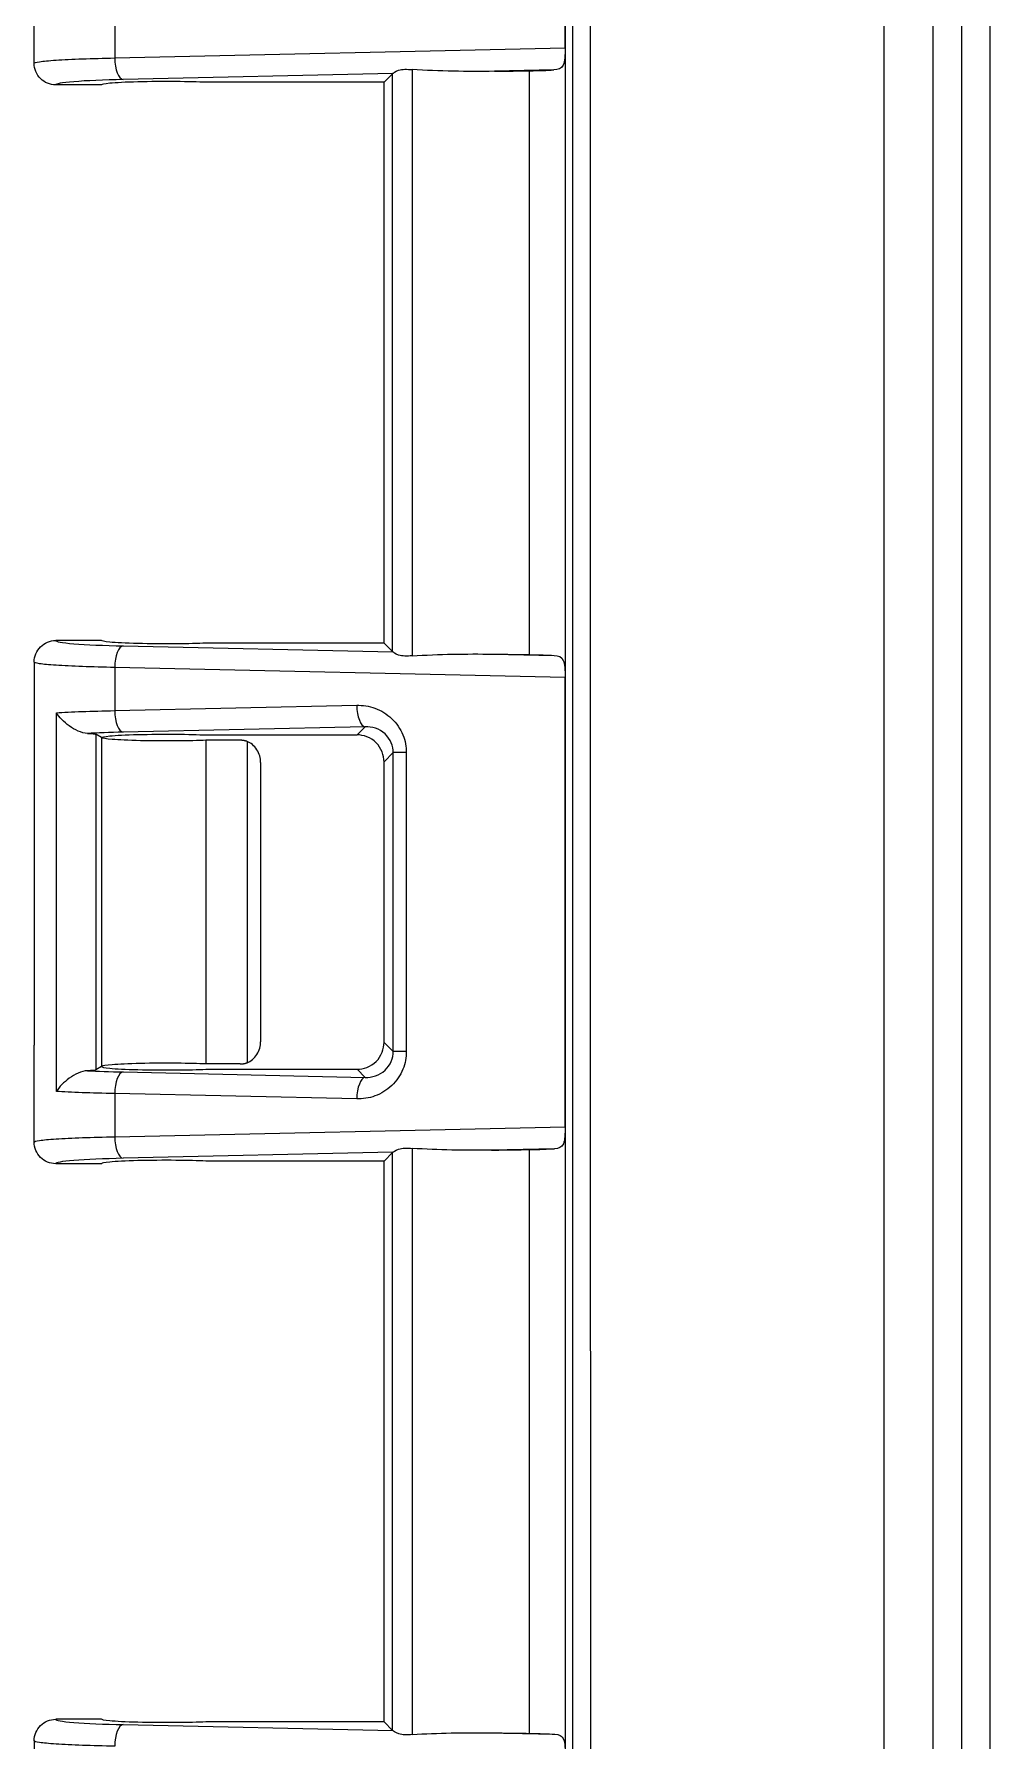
# Model space of a CAD drawing. Header units: millimetres. Extents: x 8 to 411, y -151 to 287.
# Drawn here: x 7.8 to 52.8, y -22.1 to 58.3 of the extents above; entities that cross this region are included whole.
import ezdxf

# ---------------------------------------------------------------- set-up
doc = ezdxf.new("R2010")
doc.units = ezdxf.units.MM
doc.layers.add('ProjItem', color=7, linetype='CONTINUOUS')

msp = doc.modelspace()

# ---------------------------------------------------------------- linework, layer by layer
at = {"layer": 'ProjItem'}
for p, q in [((47.8313, 68.2256), (47.8313, -95.4954)), ((50.1442, -95.4952), (50.1442, 68.2256)), ((51.4822, 68.2256), (51.4822, -95.495)), ((52.8202, 68.2256), (52.8202, -95.4949)), ((7.82732, 56.924), (7.82732, 61.496)), ((11.6188, 59.21), (11.6188, 57.1752)), ((11.6188, 57.1752), (32.8227, 57.6469)), ((24.7117, 56.443), (12.0158, 56.1606)), ((24.2968, 56.0331), (24.6952, 56.4314)), ((32.2873, 56.6115), (29.4948, 56.5494)), ((11.0023, 55.9066), (8.84359, 55.9066)), ((24.2968, 56.0331), (15.9125, 56.0331)), ((24.2968, 29.6181), (24.2968, 56.0331)), ((11.0023, 29.7446), (8.84359, 29.7446)), ((12.0158, 29.4906), (24.7118, 29.2082)), ((24.2968, 29.6181), (15.9125, 29.6181)), ((24.2968, 29.6181), (24.6951, 29.2199)), ((29.4302, 29.1032), (32.3023, 29.0393)), ((7.82732, 28.7272), (7.82732, 24.1552)), ((32.8234, 28.0043), (11.6188, 28.476)), ((11.6188, 28.476), (11.6188, 26.4412)), ((11.6188, 26.4412), (23.0126, 26.6946)), ((8.87275, 8.50981), (8.87275, 26.3414)), ((10.9907, 25.1726), (10.7302, 25.3286)), ((10.7302, 25.3286), (10.7302, 9.52257)), ((10.9907, 25.1726), (11.0023, 25.1726)), ((11.0139, 25.1587), (10.9907, 25.1726)), ((11.0139, 9.69252), (11.0139, 25.1587)), ((23.4096, 25.68), (12.0158, 25.4266)), ((15.9125, 25.2991), (23.0286, 25.2991)), ((15.9125, 25.0461), (15.9125, 9.80506)), ((17.5268, 25.0461), (15.9125, 25.0461)), ((17.8515, 24.9931), (17.8515, 9.85807)), ((23.0286, 25.2991), (23.4096, 25.68)), ((7.82732, 24.1552), (7.82732, 10.696)), ((24.7298, 24.4637), (24.2968, 24.0308)), ((24.7298, 10.3875), (24.7298, 24.4637)), ((25.3474, 24.4637), (25.3474, 10.3875)), ((18.4865, 24.0001), (18.4865, 10.8511)), ((24.2968, 10.8204), (24.2968, 24.0308)), ((7.82732, 6.12399), (7.82732, 10.696)), ((24.2968, 10.8204), (24.7298, 10.3875)), ((10.9907, 9.6786), (10.7302, 9.52257)), ((11.0139, 9.69252), (10.9907, 9.6786)), ((10.9907, 9.6786), (11.0023, 9.6786)), ((17.5268, 9.80506), (15.9125, 9.80506)), ((12.0158, 9.42462), (23.4096, 9.17115)), ((15.9125, 9.55214), (23.0286, 9.55214)), ((23.4096, 9.17115), (23.0286, 9.55214)), ((23.0126, 8.15654), (11.6188, 8.41001)), ((11.6188, 8.41001), (11.6188, 6.37518)), ((11.6188, 6.37518), (32.824, 6.84691)), ((24.7119, 5.64301), (12.0158, 5.36058)), ((24.2968, 5.23306), (24.695, 5.63121)), ((32.3183, 5.81222), (29.3605, 5.74642)), ((11.0023, 5.1066), (8.84359, 5.1066)), ((24.2968, 5.23306), (15.9125, 5.23306)), ((24.2968, -21.1819), (24.2968, 5.23306)), ((11.0023, -21.0554), (8.84359, -21.0554)), ((12.0158, -21.3094), (24.712, -21.5918)), ((24.2968, -21.1819), (15.9125, -21.1819)), ((24.2968, -21.1819), (24.6949, -21.5799)), ((29.2867, -21.6936), (32.3352, -21.7614)), ((7.82732, -22.0728), (7.82732, -26.6448))]:
    msp.add_line(p, q, dxfattribs=at)
for centre, major_axis, start_param, end_param in [((12.0158, 57.1752), (-0.0226, 1.01575), -4.72108, -3.19848), ((12.0158, 28.476), (0.0226, 1.01575), -6.2263, -4.7037), ((23.4096, 26.6946), (-0.0226, 1.01575), -4.72108, -3.19848), ((12.0158, 26.4412), (-0.0226, 1.01575), -4.72108, -3.19848), ((12.0158, 8.41001), (0.0226, 1.01575), -6.2263, -4.7037), ((23.4096, 8.15654), (0.0226, 1.01575), -6.2263, -4.7037), ((12.0158, 6.37518), (-0.0226, 1.01575), -4.72108, -3.19848), ((12.0158, -22.324), (0.0226, 1.01575), -6.2263, -4.7037)]:
    msp.add_ellipse(centre, major_axis=major_axis, ratio=0.390649, start_param=start_param, end_param=end_param, dxfattribs=at)
for points, degree in [([(32.8227, 57.6469), (32.8226, 68.2253)], 1), ([(32.8304, 68.2253), (32.8278, -21.1666), (32.8298, -110.558)], 2), ([(33.1886, -110.558), (33.1889, 68.2256)], 1), ([(24.6951, 29.2199), (24.6952, 56.4314)], 1), ([(24.7117, 56.443), (24.7, 56.4372), (24.6952, 56.4314)], 2), ([(25.6181, 56.631), (25.6197, 42.8282), (25.6205, 29.0213)], 2), ([(29.4948, 56.5494), (28.2018, 56.5315), (26.9089, 56.5498), (25.6181, 56.631)], 3), ([(29.4948, 56.5494), (31.1518, 56.5736)], 1), ([(31.1494, 29.0782), (31.1518, 56.5736)], 1), ([(31.1518, 56.5736), (31.5923, 56.5799), (31.9925, 56.5933), (32.2873, 56.6115)], 3), ([(24.7118, 29.2082), (24.6999, 29.214), (24.6951, 29.2199)], 2), ([(25.6205, 29.0213), (26.8901, 29.1022), (28.1597, 29.1207), (29.4302, 29.1032)], 3), ([(29.4302, 29.1032), (31.1494, 29.0782)], 1), ([(31.1494, 29.0782), (31.5984, 29.0718), (32.0058, 29.058), (32.3023, 29.0393)], 3), ([(32.824, 6.84691), (32.8234, 28.0043)], 1), ([(8.87275, 26.3414), (9.52777, 26.3849), (10.521, 26.421), (11.6188, 26.4412)], 3), ([(12.0158, 25.4266), (11.3899, 25.4127), (10.8068, 25.3919), (10.3319, 25.3664)], 3), ([(10.3319, 25.3664), (10.5541, 25.3579), (10.7103, 25.343), (10.7302, 25.3286)], 3), ([(17.8515, 24.9931), (17.6936, 25.0459), (17.5268, 25.0461)], 2), ([(17.5268, 9.80506), (17.6936, 9.80526), (17.8515, 9.85807)], 2), ([(10.7302, 9.52257), (10.7103, 9.50816), (10.5541, 9.49333), (10.3319, 9.48478)], 3), ([(10.3319, 9.48478), (10.8068, 9.45931), (11.3899, 9.43848), (12.0158, 9.42462)], 3), ([(11.6188, 8.41001), (10.521, 8.43015), (9.52777, 8.46625), (8.87275, 8.50981)], 3), ([(24.6949, -21.5799), (24.695, 5.63121)], 1), ([(24.7119, 5.64301), (24.6998, 5.63712), (24.695, 5.63121)], 2), ([(25.623, 5.82859), (25.6267, -7.96776), (25.6253, -21.776)], 2), ([(29.3605, 5.74642), (28.1142, 5.72937), (26.8692, 5.74816), (25.623, 5.82859)], 3), ([(29.3605, 5.74642), (31.1466, 5.77224)], 1), ([(31.1435, -21.7203), (31.1466, 5.77224)], 1), ([(31.1466, 5.77224), (31.6048, 5.77872), (32.02, 5.79294), (32.3183, 5.81222)], 3), ([(24.712, -21.5918), (24.6997, -21.5859), (24.6949, -21.5799)], 2), ([(25.6253, -21.776), (26.8452, -21.6961), (28.0657, -21.677), (29.2867, -21.6936)], 3), ([(29.2867, -21.6936), (31.1435, -21.7203)], 1), ([(31.1435, -21.7203), (31.6117, -21.7268), (32.0352, -21.7415), (32.3352, -21.7614)], 3)]:
    msp.add_open_spline(points, degree=degree, dxfattribs=at)
for points, knots in [([(34.0001, 68.2256), (34.0016, 38.4199), (34.0119, 8.61326), (34.0113, -21.1665), (34.0109, -32.3343), (34.0133, -47.2397), (34.0112, -65.8623), (34.0102, -73.7307), (34.0086, -81.18), (34.0065, -88.2101), (34.004, -95.6708), (34.0014, -101.266), (33.9987, -104.997), (33.9974, -106.862), (33.9964, -108.262), (33.9956, -109.196), (33.9931, -109.663), (33.9957, -110.016), (34.0084, -110.245), (34.0207, -110.474), (34.0276, -110.59), (34.0292, -110.59)], [0, 0, 0, 0, 0.5, 0.5, 0.5, 0.75, 0.75, 0.75, 0.875, 0.875, 0.875, 0.9375, 0.9375, 0.9375, 0.96875, 0.96875, 0.96875, 0.984375, 0.984375, 0.984375, 1, 1, 1, 1]), ([(7.82732, 56.924), (7.82511, 56.9494), (7.90934, 56.975), (8.08003, 57.001), (8.25375, 57.0269), (8.51409, 57.0515), (8.86105, 57.0746), (9.54779, 57.1205), (10.564, 57.1559), (11.6188, 57.1752)], [1.5708, 1.5708, 1.5708, 1.5708, 1.86314, 1.86314, 1.86314, 2.15548, 2.15548, 2.15548, 2.74017, 2.74017, 2.74017, 2.74017]), ([(32.8227, 57.6469), (32.8225, 57.4839), (32.8195, 57.3224), (32.8077, 57.1824), (32.797, 57.0416), (32.7721, 56.9278), (32.7329, 56.841), (32.6521, 56.6699), (32.4992, 56.6247), (32.2873, 56.6115)], [0, 0, 0, 0, 0.000485565, 0.000485565, 0.000485565, 0.00097113, 0.00097113, 0.00097113, 0.00194226, 0.00194226, 0.00194226, 0.00194226]), ([(8.84359, 55.9066), (8.57621, 55.9054), (8.31263, 56.0158), (8.12505, 56.2045), (7.93763, 56.3921), (7.82732, 56.6554), (7.82732, 56.924)], [0, 0, 0, 0, 0.000794215, 0.000794215, 0.000794215, 0.00158843, 0.00158843, 0.00158843, 0.00158843]), ([(24.7117, 56.443), (24.7377, 56.4532), (24.8125, 56.5386), (24.9838, 56.5946), (25.1548, 56.6521), (25.3907, 56.6487), (25.6181, 56.631)], [0, 0, 0, 0, 0.000708604, 0.000708604, 0.000708604, 0.00141721, 0.00141721, 0.00141721, 0.00141721]), ([(12.0158, 56.1606), (11.1264, 56.1411), (10.2691, 56.1054), (9.69366, 56.0588), (9.11033, 56.0126), (8.82829, 55.9571), (8.84359, 55.9066)], [3.54302, 3.54302, 3.54302, 3.54302, 4.13281, 4.13281, 4.13281, 4.7226, 4.7226, 4.7226, 4.7226]), ([(15.9125, 56.0331), (15.5538, 56.0476), (15.0699, 56.0602), (14.4968, 56.0646), (13.9276, 56.0692), (13.2746, 56.0648), (12.706, 56.05), (12.1347, 56.0354), (11.6688, 56.011), (11.3906, 55.9846), (11.1074, 55.9581), (11.0013, 55.9304), (11.0023, 55.9066)], [2.48433, 2.48433, 2.48433, 2.48433, 3.04134, 3.04134, 3.04134, 3.59836, 3.59836, 3.59836, 4.15537, 4.15537, 4.15537, 4.71239, 4.71239, 4.71239, 4.71239]), ([(7.82732, 28.7272), (7.82611, 28.9945), (7.9361, 29.2582), (8.12454, 29.4461), (8.31185, 29.6339), (8.57503, 29.7446), (8.84359, 29.7446)], [0, 0, 0, 0, 0.000794216, 0.000794216, 0.000794216, 0.00158843, 0.00158843, 0.00158843, 0.00158843]), ([(8.84359, 29.7446), (8.82829, 29.6941), (9.11033, 29.6386), (9.69366, 29.5924), (10.2691, 29.5458), (11.1264, 29.5101), (12.0158, 29.4906)], [4.70218, 4.70218, 4.70218, 4.70218, 5.29197, 5.29197, 5.29197, 5.88176, 5.88176, 5.88176, 5.88176]), ([(15.9125, 29.6181), (15.5538, 29.6036), (15.0699, 29.591), (14.4968, 29.5866), (13.9276, 29.582), (13.2746, 29.5864), (12.706, 29.6012), (12.1347, 29.6158), (11.6688, 29.6402), (11.3906, 29.6666), (11.1074, 29.6931), (11.0013, 29.7208), (11.0023, 29.7446)], [5.62592, 5.62592, 5.62592, 5.62592, 6.18294, 6.18294, 6.18294, 6.73995, 6.73995, 6.73995, 7.29697, 7.29697, 7.29697, 7.85398, 7.85398, 7.85398, 7.85398]), ([(25.6205, 29.0213), (25.3932, 29.0035), (25.1582, 28.9997), (24.9867, 29.0563), (24.8155, 29.1112), (24.738, 29.1978), (24.7118, 29.2082)], [0, 0, 0, 0, 0.000711365, 0.000711365, 0.000711365, 0.00142273, 0.00142273, 0.00142273, 0.00142273]), ([(32.3023, 29.0393), (32.5093, 29.0268), (32.6607, 28.9794), (32.7378, 28.8075), (32.7755, 28.7203), (32.7993, 28.6067), (32.8093, 28.4667), (32.8205, 28.3267), (32.8232, 28.1666), (32.8234, 28.0043)], [0, 0, 0, 0, 0.000965556, 0.000965556, 0.000965556, 0.00144833, 0.00144833, 0.00144833, 0.00193111, 0.00193111, 0.00193111, 0.00193111]), ([(11.6188, 28.476), (10.564, 28.4953), (9.54779, 28.5307), (8.86105, 28.5766), (8.51409, 28.5997), (8.25375, 28.6242), (8.08003, 28.6502), (7.90934, 28.6762), (7.82511, 28.7018), (7.82732, 28.7272)], [0.401426, 0.401426, 0.401426, 0.401426, 0.986111, 0.986111, 0.986111, 1.27845, 1.27845, 1.27845, 1.5708, 1.5708, 1.5708, 1.5708]), ([(23.0126, 26.6946), (23.2878, 26.7011), (23.5849, 26.6587), (23.8726, 26.5536), (24.1602, 26.4493), (24.4363, 26.2814), (24.6639, 26.0631), (24.8923, 25.8457), (25.0704, 25.5796), (25.1835, 25.301), (25.2976, 25.0222), (25.3477, 24.7328), (25.3474, 24.4637)], [1.68029, 1.68029, 1.68029, 1.68029, 2.0723, 2.0723, 2.0723, 2.46431, 2.46431, 2.46431, 2.85633, 2.85633, 2.85633, 3.24834, 3.24834, 3.24834, 3.24834]), ([(10.3319, 25.3664), (10.2001, 25.3717), (10.0493, 25.4152), (9.90148, 25.4799), (9.75252, 25.5464), (9.6118, 25.6273), (9.47933, 25.7226), (9.2189, 25.9082), (9.00848, 26.1268), (8.87275, 26.3414)], [0, 0, 0, 0, 0.000488056, 0.000488056, 0.000488056, 0.000976112, 0.000976112, 0.000976112, 0.00195222, 0.00195222, 0.00195222, 0.00195222]), ([(11.0023, 25.1726), (11.0013, 25.1964), (11.1074, 25.2241), (11.3906, 25.2506), (11.6688, 25.277), (12.1347, 25.3014), (12.706, 25.316), (13.2746, 25.3308), (13.9276, 25.3352), (14.4968, 25.3306), (15.0699, 25.3262), (15.5538, 25.3136), (15.9125, 25.2991)], [1.5708, 1.5708, 1.5708, 1.5708, 2.12781, 2.12781, 2.12781, 2.68483, 2.68483, 2.68483, 3.24184, 3.24184, 3.24184, 3.79886, 3.79886, 3.79886, 3.79886]), ([(15.9125, 25.0461), (15.5616, 25.0319), (15.0943, 25.0197), (14.5458, 25.015), (14.0007, 25.0101), (13.379, 25.0135), (12.8266, 25.0263), (12.2722, 25.0389), (11.804, 25.0606), (11.5029, 25.0849), (11.1973, 25.1092), (11.0517, 25.1355), (11.0139, 25.1587)], [5.62592, 5.62592, 5.62592, 5.62592, 6.16112, 6.16112, 6.16112, 6.69632, 6.69632, 6.69632, 7.23152, 7.23152, 7.23152, 7.76672, 7.76672, 7.76672, 7.76672]), ([(18.4865, 24.0001), (18.4877, 24.197), (18.4294, 24.4177), (18.3114, 24.6004), (18.195, 24.7843), (18.0237, 24.9226), (17.8515, 24.9931)], [0.0620551, 0.0620551, 0.0620551, 0.0620551, 0.683054, 0.683054, 0.683054, 1.30405, 1.30405, 1.30405, 1.30405]), ([(24.2968, 24.0308), (24.3009, 24.3286), (24.1777, 24.6801), (23.9256, 24.9278), (23.6778, 25.1799), (23.3264, 25.3031), (23.0286, 25.2991)], [2.35756, 2.35756, 2.35756, 2.35756, 3.14159, 3.14159, 3.14159, 3.92562, 3.92562, 3.92562, 3.92562]), ([(24.7298, 24.4637), (24.7347, 24.7624), (24.6069, 25.1093), (24.3445, 25.3467), (24.0866, 25.5886), (23.7203, 25.697), (23.4096, 25.68)], [3.03484, 3.03484, 3.03484, 3.03484, 3.81887, 3.81887, 3.81887, 4.6029, 4.6029, 4.6029, 4.6029]), ([(25.3474, 24.4637), (25.1734, 24.4637), (25.0212, 24.4637), (24.9121, 24.4637), (24.8041, 24.4637), (24.7403, 24.4637), (24.7298, 24.4637)], [1.97222, 1.97222, 1.97222, 1.97222, 2.53073, 2.53073, 2.53073, 3.08923, 3.08923, 3.08923, 3.08923]), ([(17.8515, 9.85807), (18.0237, 9.9286), (18.195, 10.0669), (18.3114, 10.2508), (18.4294, 10.4335), (18.4877, 10.6542), (18.4865, 10.8511)], [4.97913, 4.97913, 4.97913, 4.97913, 5.60013, 5.60013, 5.60013, 6.22113, 6.22113, 6.22113, 6.22113]), ([(23.0286, 9.55214), (23.3264, 9.54808), (23.6778, 9.67129), (23.9256, 9.92339), (24.1777, 10.1711), (24.3009, 10.5226), (24.2968, 10.8204)], [2.35756, 2.35756, 2.35756, 2.35756, 3.14159, 3.14159, 3.14159, 3.92562, 3.92562, 3.92562, 3.92562]), ([(11.0023, 9.6786), (11.0013, 9.65481), (11.1074, 9.62707), (11.3906, 9.60058), (11.6688, 9.57415), (12.1347, 9.54977), (12.706, 9.53523), (13.2746, 9.52041), (13.9276, 9.51598), (14.4968, 9.52058), (15.0699, 9.52501), (15.5538, 9.53757), (15.9125, 9.55214)], [4.71239, 4.71239, 4.71239, 4.71239, 5.2694, 5.2694, 5.2694, 5.82642, 5.82642, 5.82642, 6.38343, 6.38343, 6.38343, 6.94045, 6.94045, 6.94045, 6.94045]), ([(15.9125, 9.80506), (15.5616, 9.81931), (15.0943, 9.83149), (14.5458, 9.83621), (14.0007, 9.84107), (13.379, 9.83773), (12.8266, 9.8249), (12.2722, 9.81231), (11.804, 9.79061), (11.5029, 9.7663), (11.1973, 9.74197), (11.0517, 9.7157), (11.0139, 9.69252)], [2.48433, 2.48433, 2.48433, 2.48433, 3.01953, 3.01953, 3.01953, 3.55473, 3.55473, 3.55473, 4.08992, 4.08992, 4.08992, 4.62512, 4.62512, 4.62512, 4.62512]), ([(25.3474, 10.3875), (25.3477, 10.1184), (25.2976, 9.82901), (25.1835, 9.55022), (25.0704, 9.27158), (24.8923, 9.00554), (24.6639, 8.78807), (24.4363, 8.56984), (24.1602, 8.40187), (23.8726, 8.29763), (23.5849, 8.19246), (23.2878, 8.1501), (23.0126, 8.15654)], [3.03484, 3.03484, 3.03484, 3.03484, 3.42686, 3.42686, 3.42686, 3.81887, 3.81887, 3.81887, 4.21089, 4.21089, 4.21089, 4.6029, 4.6029, 4.6029, 4.6029]), ([(23.4096, 9.17115), (23.7203, 9.15424), (24.0866, 9.26255), (24.3445, 9.50452), (24.6069, 9.74193), (24.7347, 10.0888), (24.7298, 10.3875)], [1.68029, 1.68029, 1.68029, 1.68029, 2.46431, 2.46431, 2.46431, 3.24834, 3.24834, 3.24834, 3.24834]), ([(25.3474, 10.3875), (25.1734, 10.3875), (25.0212, 10.3875), (24.9121, 10.3875), (24.8041, 10.3875), (24.7403, 10.3875), (24.7298, 10.3875)], [1.97222, 1.97222, 1.97222, 1.97222, 2.53073, 2.53073, 2.53073, 3.08923, 3.08923, 3.08923, 3.08923]), ([(10.3319, 9.48478), (10.2001, 9.47954), (10.0493, 9.43603), (9.90148, 9.37127), (9.75252, 9.3048), (9.6118, 9.22392), (9.47933, 9.12863), (9.2189, 8.94303), (9.00848, 8.72441), (8.87275, 8.50981)], [0, 0, 0, 0, 0.000488056, 0.000488056, 0.000488056, 0.000976112, 0.000976112, 0.000976112, 0.00195222, 0.00195222, 0.00195222, 0.00195222]), ([(32.824, 6.84691), (32.8238, 6.68577), (32.8214, 6.52611), (32.8108, 6.38696), (32.8015, 6.24713), (32.7787, 6.13341), (32.7425, 6.04581), (32.6675, 5.87296), (32.5223, 5.82533), (32.3183, 5.81222)], [0, 0, 0, 0, 0.000479998, 0.000479998, 0.000479998, 0.000959996, 0.000959996, 0.000959996, 0.00191999, 0.00191999, 0.00191999, 0.00191999]), ([(7.82732, 6.12399), (7.82511, 6.14935), (7.90934, 6.17501), (8.08003, 6.20097), (8.25375, 6.22694), (8.51409, 6.25149), (8.86105, 6.27461), (9.54779, 6.32054), (10.564, 6.35585), (11.6188, 6.37518)], [1.5708, 1.5708, 1.5708, 1.5708, 1.86314, 1.86314, 1.86314, 2.15548, 2.15548, 2.15548, 2.74017, 2.74017, 2.74017, 2.74017]), ([(8.84359, 5.1066), (8.57621, 5.10539), (8.31263, 5.21579), (8.12505, 5.40455), (7.93763, 5.59214), (7.82732, 5.85545), (7.82732, 6.12399)], [0, 0, 0, 0, 0.000794215, 0.000794215, 0.000794215, 0.00158843, 0.00158843, 0.00158843, 0.00158843]), ([(24.7119, 5.64301), (24.7383, 5.65322), (24.814, 5.73859), (24.9863, 5.79402), (25.1584, 5.85085), (25.3943, 5.84664), (25.623, 5.82859)], [0, 0, 0, 0, 0.000709266, 0.000709266, 0.000709266, 0.00141853, 0.00141853, 0.00141853, 0.00141853]), ([(12.0158, 5.36058), (11.1264, 5.3411), (10.2691, 5.30536), (9.69366, 5.25884), (9.11033, 5.21259), (8.82829, 5.1571), (8.84359, 5.1066)], [3.54302, 3.54302, 3.54302, 3.54302, 4.13281, 4.13281, 4.13281, 4.7226, 4.7226, 4.7226, 4.7226]), ([(15.9125, 5.23306), (15.5538, 5.24763), (15.0699, 5.26018), (14.4968, 5.26461), (13.9276, 5.26921), (13.2746, 5.26478), (12.706, 5.24996), (12.1347, 5.23542), (11.6688, 5.21104), (11.3906, 5.18461), (11.1074, 5.15813), (11.0013, 5.13038), (11.0023, 5.1066)], [2.48433, 2.48433, 2.48433, 2.48433, 3.04134, 3.04134, 3.04134, 3.59836, 3.59836, 3.59836, 4.15537, 4.15537, 4.15537, 4.71239, 4.71239, 4.71239, 4.71239]), ([(7.82732, -22.0728), (7.82611, -21.8055), (7.9361, -21.5418), (8.12454, -21.3539), (8.31185, -21.1661), (8.57503, -21.0554), (8.84359, -21.0554)], [0, 0, 0, 0, 0.000794216, 0.000794216, 0.000794216, 0.00158843, 0.00158843, 0.00158843, 0.00158843]), ([(8.84359, -21.0554), (8.82829, -21.1059), (9.11033, -21.1614), (9.69366, -21.2076), (10.2691, -21.2542), (11.1264, -21.2899), (12.0158, -21.3094)], [4.70218, 4.70218, 4.70218, 4.70218, 5.29197, 5.29197, 5.29197, 5.88176, 5.88176, 5.88176, 5.88176]), ([(15.9125, -21.1819), (15.5538, -21.1964), (15.0699, -21.209), (14.4968, -21.2134), (13.9276, -21.218), (13.2746, -21.2136), (12.706, -21.1988), (12.1347, -21.1842), (11.6688, -21.1598), (11.3906, -21.1334), (11.1074, -21.1069), (11.0013, -21.0792), (11.0023, -21.0554)], [5.62592, 5.62592, 5.62592, 5.62592, 6.18294, 6.18294, 6.18294, 6.73995, 6.73995, 6.73995, 7.29697, 7.29697, 7.29697, 7.85398, 7.85398, 7.85398, 7.85398]), ([(25.6253, -21.776), (25.3976, -21.7942), (25.162, -21.7989), (24.9894, -21.743), (24.8171, -21.6888), (24.7387, -21.6022), (24.712, -21.5918)], [0, 0, 0, 0, 0.000712171, 0.000712171, 0.000712171, 0.00142434, 0.00142434, 0.00142434, 0.00142434]), ([(11.6188, -22.324), (10.564, -22.3047), (9.54779, -22.2693), (8.86105, -22.2234), (8.51409, -22.2003), (8.25375, -22.1758), (8.08003, -22.1498), (7.90934, -22.1238), (7.82511, -22.0982), (7.82732, -22.0728)], [0.401426, 0.401426, 0.401426, 0.401426, 0.986111, 0.986111, 0.986111, 1.27845, 1.27845, 1.27845, 1.5708, 1.5708, 1.5708, 1.5708]), ([(32.3352, -21.7614), (32.5339, -21.7739), (32.6768, -21.8241), (32.7478, -21.9974), (32.7822, -22.0837), (32.8038, -22.197), (32.8125, -22.3373), (32.8215, -22.4781), (32.8255, -22.6309), (32.8246, -22.7957)], [0, 0, 0, 0, 0.000953323, 0.000953323, 0.000953323, 0.00142998, 0.00142998, 0.00142998, 0.00190665, 0.00190665, 0.00190665, 0.00190665])]:
    msp.add_open_spline(points, degree=3, knots=knots, dxfattribs=at)

doc.saveas('drawing.dxf')
